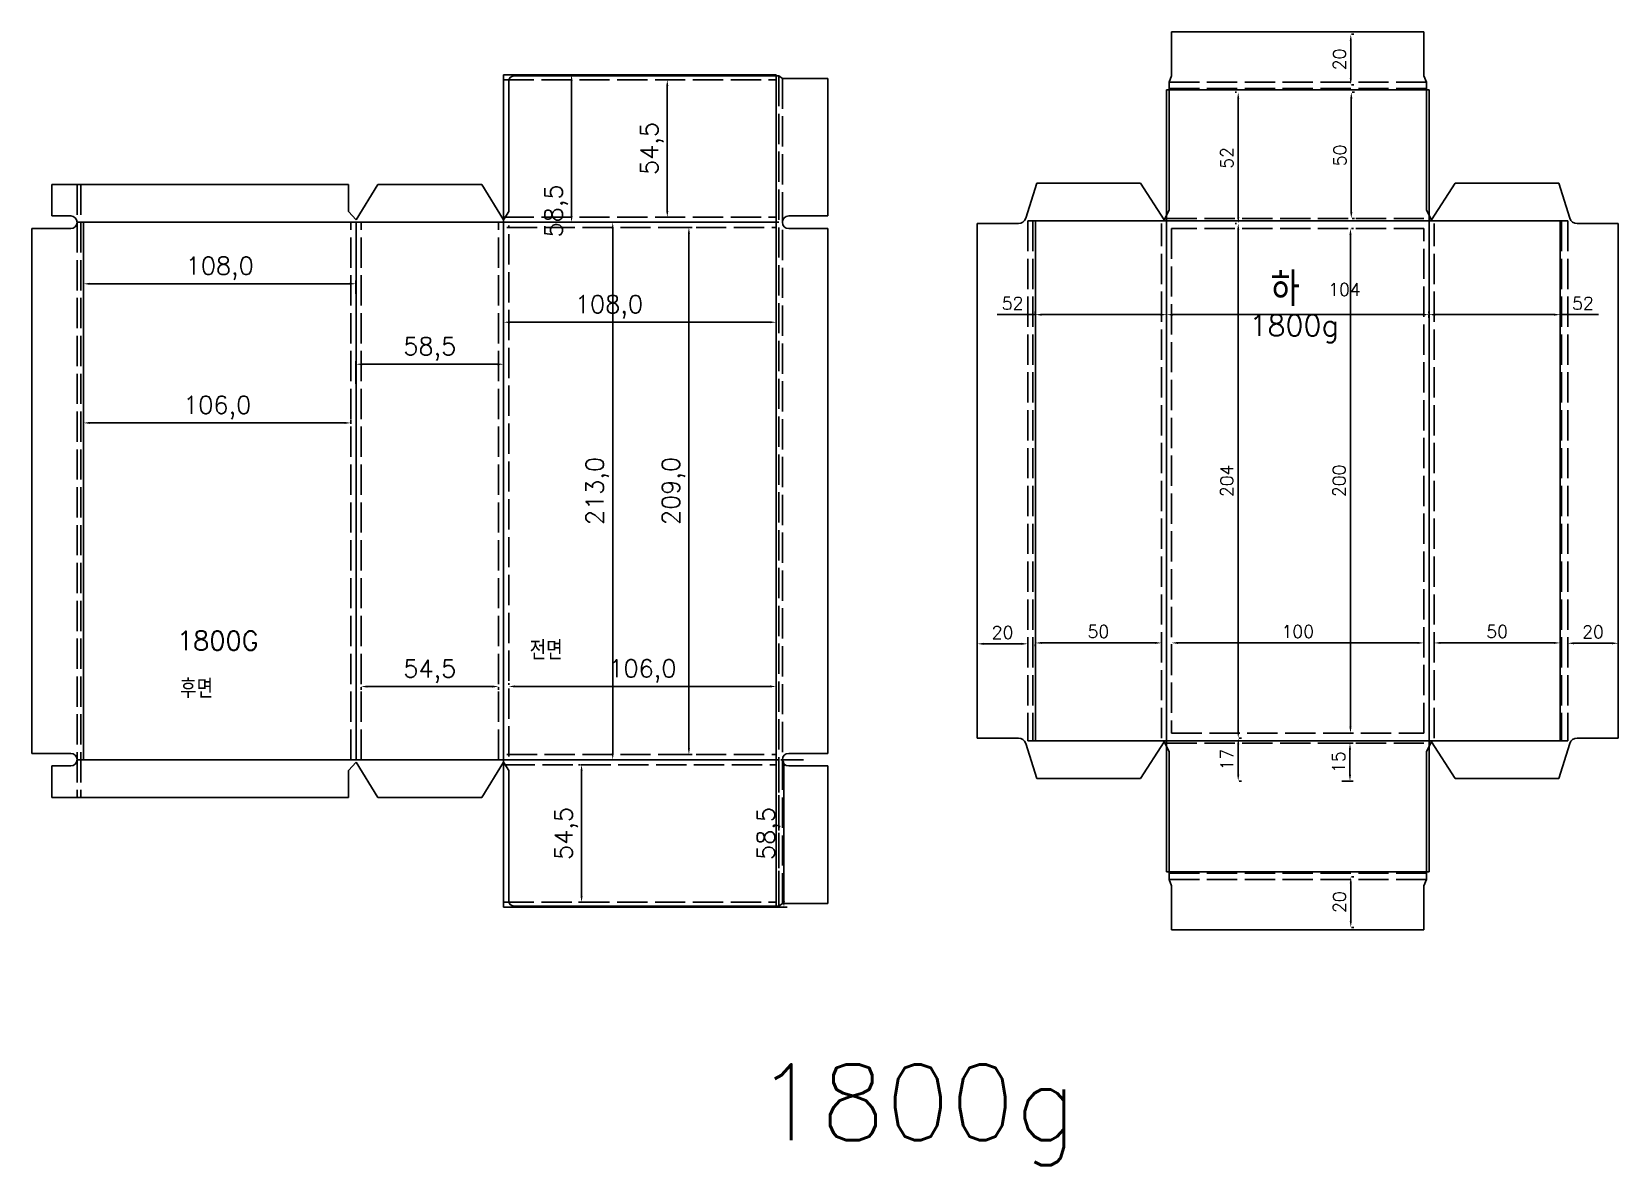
# Model space of a CAD drawing. Header units: millimetres. Extents: x 2179 to 11229, y 1198 to 3756.
# Drawn here: x 8192 to 8820, y 3307 to 3756 of the extents above; entities that cross this region are included whole.
import ezdxf

# ---------------------------------------------------------------- set-up
doc = ezdxf.new("R2010")
doc.units = ezdxf.units.MM
doc.linetypes.add('ACAD_ISO02W100', pattern=[15, 12, -3])
for name, color, linetype in [('기지', 7, 'Continuous'), ('인쇄지', 7, 'Continuous'), ('치수', 7, 'Continuous')]:
    doc.layers.add(name, color=color, linetype=linetype)
doc.styles.add('FHG', font='TXT.shx', dxfattribs={"height": 0.18, "bigfont": 'whgtxt.shx'})
doc.styles.get("Standard").update_dxf_attribs({"font": 'txt.shx', "bigfont": 'zfhg.shx'})
doc.dimstyles.new('ISO-25', dxfattribs={"dimtxt": 2.5, "dimasz": 2.5, "dimexe": 1.25, "dimexo": 0.625, "dimtad": 1, "dimtxsty": 'Standard', "dimcen": 2.5, "dimadec": 0, "dimazin": 0, "dimtfac": 1, "dimtmove": 0, "dimatfit": 3, "dimfxl": 0, "dimarcsym": 0})

# ---------------------------------------------------------------- blocks, each defined once
blk = doc.blocks.new('*D722')
at = {"layer": 'DEFPOINTS', "color": 0}
for p in [(8212.19, 3656.34), (8320.19, 3651.68), (8212.19, 3505.43)]:
    blk.add_point(p, dxfattribs=at)
at = {"layer": '치수', "color": 0, "lineweight": -2}
for p, q in [((8212.19, 3506.06), (8212.19, 3657.59)), ((8317.69, 3656.34), (8214.69, 3656.34)), ((8320.19, 3652.31), (8320.19, 3657.59))]:
    blk.add_line(p, q, dxfattribs=at)
at = {"layer": '치수', "color": 0}
for points in [[(8214.69, 3656.76), (8214.69, 3655.93), (8212.19, 3656.34)], [(8317.69, 3656.76), (8317.69, 3655.93), (8320.19, 3656.34)]]:
    blk.add_solid(points, dxfattribs=at)
at = {"layer": '치수', "color": 0, "insert": (8266.19, 3662.43), "char_height": 7, "attachment_point": 5}
blk.add_mtext('108,0', dxfattribs=at)
blk = doc.blocks.new('*D743')
at = {"layer": 'DEFPOINTS', "color": 0}
for p in [(8212.19, 3601.2), (8212.19, 3600.23), (8318.19, 3600.23)]:
    blk.add_point(p, dxfattribs=at)
at = {"layer": '치수', "color": 0, "lineweight": -2}
for p, q in [((8212.19, 3600.85), (8212.19, 3602.45)), ((8318.19, 3600.85), (8318.19, 3602.45)), ((8315.69, 3601.2), (8214.69, 3601.2))]:
    blk.add_line(p, q, dxfattribs=at)
at = {"layer": '치수', "color": 0}
for points in [[(8214.69, 3601.62), (8214.69, 3600.79), (8212.19, 3601.2)], [(8315.69, 3601.62), (8315.69, 3600.79), (8318.19, 3601.2)]]:
    blk.add_solid(points, dxfattribs=at)
at = {"layer": '치수', "color": 0, "insert": (8265.19, 3607.29), "char_height": 7, "attachment_point": 5}
blk.add_mtext('106,0', dxfattribs=at)
blk = doc.blocks.new('*D723')
at = {"layer": 'DEFPOINTS', "color": 0}
for p in [(8498.11, 3467.72), (8379.24, 3409.22), (8489.76, 3409.22)]:
    blk.add_point(p, dxfattribs=at)
at = {"layer": '치수', "color": 0, "lineweight": -2}
for p, q in [((8497.48, 3467.72), (8488.51, 3467.72)), ((8489.76, 3465.22), (8489.76, 3411.72)), ((8379.87, 3409.22), (8491.01, 3409.22))]:
    blk.add_line(p, q, dxfattribs=at)
at = {"layer": '치수', "color": 0}
for points in [[(8489.34, 3465.22), (8490.18, 3465.22), (8489.76, 3467.72)], [(8489.34, 3411.72), (8490.18, 3411.72), (8489.76, 3409.22)]]:
    blk.add_solid(points, dxfattribs=at)
at = {"layer": '치수', "color": 0, "insert": (8483.68, 3438.47), "char_height": 7, "attachment_point": 5, "rotation": 90}
blk.add_mtext('58,5', dxfattribs=at)
blk = doc.blocks.new('*D724')
at = {"layer": 'DEFPOINTS', "color": 0}
for p in [(8409.57, 3465.72), (8409.57, 3465.72), (8409.57, 3411.22)]:
    blk.add_point(p, dxfattribs=at)
at = {"layer": '치수', "color": 0, "lineweight": -2}
for p, q in [((8408.94, 3465.72), (8408.32, 3465.72)), ((8409.57, 3413.72), (8409.57, 3463.22)), ((8408.94, 3411.22), (8408.32, 3411.22))]:
    blk.add_line(p, q, dxfattribs=at)
at = {"layer": '치수', "color": 0}
for points in [[(8409.15, 3463.22), (8409.99, 3463.22), (8409.57, 3465.72)], [(8409.15, 3413.72), (8409.99, 3413.72), (8409.57, 3411.22)]]:
    blk.add_solid(points, dxfattribs=at)
at = {"layer": '치수', "color": 0, "insert": (8403.49, 3438.47), "char_height": 7, "attachment_point": 5, "rotation": 90}
blk.add_mtext('54,5', dxfattribs=at)
blk = doc.blocks.new('*D725')
at = {"layer": 'DEFPOINTS', "color": 0}
for p in [(8714.07, 3421.25), (8714.07, 3401.25), (8714.4, 3401.25)]:
    blk.add_point(p, dxfattribs=at)
at = {"layer": '치수', "color": 0, "lineweight": -2}
for p, q in [((8714.7, 3421.25), (8715.65, 3421.25)), ((8714.4, 3418.75), (8714.4, 3403.75)), ((8714.7, 3401.25), (8715.65, 3401.25))]:
    blk.add_line(p, q, dxfattribs=at)
at = {"layer": '치수', "color": 0}
for points in [[(8713.98, 3418.75), (8714.81, 3418.75), (8714.4, 3421.25)], [(8713.98, 3403.75), (8714.81, 3403.75), (8714.4, 3401.25)]]:
    blk.add_solid(points, dxfattribs=at)
at = {"layer": '치수', "color": 0, "insert": (8709.9, 3411.25), "char_height": 5, "attachment_point": 5, "rotation": 90}
blk.add_mtext('20', dxfattribs=at)
blk = doc.blocks.new('*D726')
at = {"layer": 'DEFPOINTS', "color": 0}
for p in [(8589.39, 3644.11), (8589.39, 3644.11), (8641.39, 3644.11)]:
    blk.add_point(p, dxfattribs=at)
at = {"layer": '치수', "color": 0, "lineweight": -2}
for p, q in [((8574.23, 3644.11), (8589.39, 3644.11)), ((8589.39, 3644.74), (8589.39, 3645.36)), ((8638.89, 3644.11), (8591.89, 3644.11)), ((8641.39, 3644.74), (8641.39, 3645.36))]:
    blk.add_line(p, q, dxfattribs=at)
at = {"layer": '치수', "color": 0}
for points in [[(8591.89, 3644.53), (8591.89, 3643.69), (8589.39, 3644.11)], [(8638.89, 3644.53), (8638.89, 3643.69), (8641.39, 3644.11)]]:
    blk.add_solid(points, dxfattribs=at)
at = {"layer": '치수', "color": 0, "insert": (8580.39, 3648.61), "char_height": 5, "attachment_point": 5}
blk.add_mtext('52', dxfattribs=at)
blk = doc.blocks.new('*D727')
at = {"layer": 'DEFPOINTS', "color": 0}
for p in [(8566.39, 3513.75), (8566.39, 3513.65), (8586.39, 3513.75)]:
    blk.add_point(p, dxfattribs=at)
at = {"layer": '치수', "color": 0, "lineweight": -2}
for p, q in [((8566.39, 3513.13), (8566.39, 3512.4)), ((8583.89, 3513.65), (8568.89, 3513.65)), ((8586.39, 3513.13), (8586.39, 3512.4))]:
    blk.add_line(p, q, dxfattribs=at)
at = {"layer": '치수', "color": 0}
for points in [[(8568.89, 3514.06), (8568.89, 3513.23), (8566.39, 3513.65)], [(8583.89, 3514.06), (8583.89, 3513.23), (8586.39, 3513.65)]]:
    blk.add_solid(points, dxfattribs=at)
at = {"layer": '치수', "color": 0, "insert": (8576.39, 3518.15), "char_height": 5, "attachment_point": 5}
blk.add_mtext('20', dxfattribs=at)
blk = doc.blocks.new('*D744')
at = {"layer": 'DEFPOINTS', "color": 0}
for p in [(8425.63, 3680.72), (8421.93, 3467.72), (8425.63, 3467.72)]:
    blk.add_point(p, dxfattribs=at)
at = {"layer": '치수', "color": 0, "lineweight": -2}
for p, q in [((8425, 3680.72), (8420.68, 3680.72)), ((8421.93, 3678.22), (8421.93, 3470.22)), ((8425, 3467.72), (8420.68, 3467.72))]:
    blk.add_line(p, q, dxfattribs=at)
at = {"layer": '치수', "color": 0}
for points in [[(8421.51, 3678.22), (8422.34, 3678.22), (8421.93, 3680.72)], [(8421.51, 3470.22), (8422.34, 3470.22), (8421.93, 3467.72)]]:
    blk.add_solid(points, dxfattribs=at)
at = {"layer": '치수', "color": 0, "insert": (8415.84, 3574.22), "char_height": 7, "attachment_point": 5, "rotation": 90}
blk.add_mtext('213,0', dxfattribs=at)
blk = doc.blocks.new('*D745')
at = {"layer": 'DEFPOINTS', "color": 0}
for p in [(8442.57, 3678.72), (8447.1, 3469.72), (8452.1, 3469.72)]:
    blk.add_point(p, dxfattribs=at)
at = {"layer": '치수', "color": 0, "lineweight": -2}
for p, q in [((8443.2, 3678.72), (8453.35, 3678.72)), ((8452.1, 3676.22), (8452.1, 3472.22)), ((8447.73, 3469.72), (8453.35, 3469.72))]:
    blk.add_line(p, q, dxfattribs=at)
at = {"layer": '치수', "color": 0}
for points in [[(8451.69, 3676.22), (8452.52, 3676.22), (8452.1, 3678.72)], [(8451.69, 3472.22), (8452.52, 3472.22), (8452.1, 3469.72)]]:
    blk.add_solid(points, dxfattribs=at)
at = {"layer": '치수', "color": 0, "insert": (8446.02, 3574.22), "char_height": 7, "attachment_point": 5, "rotation": 90}
blk.add_mtext('209,0', dxfattribs=at)
blk = doc.blocks.new('*D746')
at = {"layer": 'DEFPOINTS', "color": 0}
for p in [(8378.69, 3669.03), (8486.69, 3669.03), (8378.69, 3641.11)]:
    blk.add_point(p, dxfattribs=at)
at = {"layer": '치수', "color": 0, "lineweight": -2}
for p, q in [((8378.69, 3668.4), (8378.69, 3639.86)), ((8486.69, 3668.4), (8486.69, 3639.86)), ((8484.19, 3641.11), (8381.19, 3641.11))]:
    blk.add_line(p, q, dxfattribs=at)
at = {"layer": '치수', "color": 0}
for points in [[(8381.19, 3641.53), (8381.19, 3640.7), (8378.69, 3641.11)], [(8484.19, 3641.53), (8484.19, 3640.7), (8486.69, 3641.11)]]:
    blk.add_solid(points, dxfattribs=at)
at = {"layer": '치수', "color": 0, "insert": (8420.44, 3647.2), "char_height": 7, "attachment_point": 5}
blk.add_mtext('108,0', dxfattribs=at)
blk = doc.blocks.new('*D728')
at = {"layer": 'DEFPOINTS', "color": 0}
for p in [(8380.69, 3496.71), (8486.69, 3496.75), (8486.69, 3496.71)]:
    blk.add_point(p, dxfattribs=at)
at = {"layer": '치수', "color": 0, "lineweight": -2}
for p, q in [((8380.69, 3497.33), (8380.69, 3498)), ((8383.19, 3496.75), (8484.19, 3496.75)), ((8486.69, 3497.33), (8486.69, 3498))]:
    blk.add_line(p, q, dxfattribs=at)
at = {"layer": '치수', "color": 0}
for points in [[(8383.19, 3497.17), (8383.19, 3496.33), (8380.69, 3496.75)], [(8484.19, 3497.17), (8484.19, 3496.33), (8486.69, 3496.75)]]:
    blk.add_solid(points, dxfattribs=at)
at = {"layer": '치수', "color": 0, "insert": (8433.69, 3502.83), "char_height": 7, "attachment_point": 5}
blk.add_mtext('106,0', dxfattribs=at)
blk = doc.blocks.new('*D729')
at = {"layer": 'DEFPOINTS', "color": 0}
for p in [(8322.19, 3497.03), (8376.69, 3497.03), (8376.69, 3496.71)]:
    blk.add_point(p, dxfattribs=at)
at = {"layer": '치수', "color": 0, "lineweight": -2}
for p, q in [((8322.19, 3496.41), (8322.19, 3495.46)), ((8324.69, 3496.71), (8374.19, 3496.71)), ((8376.69, 3496.41), (8376.69, 3495.46))]:
    blk.add_line(p, q, dxfattribs=at)
at = {"layer": '치수', "color": 0}
for points in [[(8324.69, 3497.12), (8324.69, 3496.29), (8322.19, 3496.71)], [(8374.19, 3497.12), (8374.19, 3496.29), (8376.69, 3496.71)]]:
    blk.add_solid(points, dxfattribs=at)
at = {"layer": '치수', "color": 0, "insert": (8349.44, 3502.79), "char_height": 7, "attachment_point": 5}
blk.add_mtext('54,5', dxfattribs=at)
blk = doc.blocks.new('*D747')
at = {"layer": 'DEFPOINTS', "color": 0}
for p in [(8320.19, 3624.46), (8320.19, 3616), (8378.69, 3616)]:
    blk.add_point(p, dxfattribs=at)
at = {"layer": '치수', "color": 0, "lineweight": -2}
for p, q in [((8320.19, 3616.63), (8320.19, 3625.71)), ((8376.19, 3624.46), (8322.69, 3624.46)), ((8378.69, 3616.63), (8378.69, 3625.71))]:
    blk.add_line(p, q, dxfattribs=at)
at = {"layer": '치수', "color": 0}
for points in [[(8322.69, 3624.88), (8322.69, 3624.04), (8320.19, 3624.46)], [(8376.19, 3624.88), (8376.19, 3624.04), (8378.69, 3624.46)]]:
    blk.add_solid(points, dxfattribs=at)
at = {"layer": '치수', "color": 0, "insert": (8349.44, 3630.54), "char_height": 7, "attachment_point": 5}
blk.add_mtext('58,5', dxfattribs=at)
blk = doc.blocks.new('*D748')
at = {"layer": 'DEFPOINTS', "color": 0}
for p in [(8443.55, 3737.22), (8443.55, 3682.72), (8443.55, 3682.72)]:
    blk.add_point(p, dxfattribs=at)
at = {"layer": '치수', "color": 0, "lineweight": -2}
for p, q in [((8442.92, 3737.22), (8442.3, 3737.22)), ((8443.55, 3734.72), (8443.55, 3685.22)), ((8442.92, 3682.72), (8442.3, 3682.72))]:
    blk.add_line(p, q, dxfattribs=at)
at = {"layer": '치수', "color": 0}
for points in [[(8443.13, 3734.72), (8443.97, 3734.72), (8443.55, 3737.22)], [(8443.13, 3685.22), (8443.97, 3685.22), (8443.55, 3682.72)]]:
    blk.add_solid(points, dxfattribs=at)
at = {"layer": '치수', "color": 0, "insert": (8437.47, 3709.97), "char_height": 7, "attachment_point": 5, "rotation": 90}
blk.add_mtext('54,5', dxfattribs=at)
blk = doc.blocks.new('*D749')
at = {"layer": 'DEFPOINTS', "color": 0}
for p in [(8432.69, 3739.22), (8405.61, 3680.72), (8432.69, 3680.72)]:
    blk.add_point(p, dxfattribs=at)
at = {"layer": '치수', "color": 0, "lineweight": -2}
for p, q in [((8432.07, 3739.22), (8404.36, 3739.22)), ((8405.61, 3736.72), (8405.61, 3683.22)), ((8432.07, 3680.72), (8404.36, 3680.72))]:
    blk.add_line(p, q, dxfattribs=at)
at = {"layer": '치수', "color": 0}
for points in [[(8405.19, 3736.72), (8406.03, 3736.72), (8405.61, 3739.22)], [(8405.19, 3683.22), (8406.03, 3683.22), (8405.61, 3680.72)]]:
    blk.add_solid(points, dxfattribs=at)
at = {"layer": '치수', "color": 0, "insert": (8399.53, 3685.22), "char_height": 7, "attachment_point": 5, "rotation": 90}
blk.add_mtext('58,5', dxfattribs=at)
blk = doc.blocks.new('*D730')
at = {"layer": 'DEFPOINTS', "color": 0}
for p in [(8641.39, 3644.11), (8641.39, 3644.11), (8745.39, 3644.62)]:
    blk.add_point(p, dxfattribs=at)
at = {"layer": '치수', "color": 0, "lineweight": -2}
for p, q in [((8641.39, 3644.74), (8641.39, 3645.36)), ((8742.89, 3644.11), (8643.89, 3644.11)), ((8745.39, 3644), (8745.39, 3642.86))]:
    blk.add_line(p, q, dxfattribs=at)
at = {"layer": '치수', "color": 0}
for points in [[(8643.89, 3644.53), (8643.89, 3643.69), (8641.39, 3644.11)], [(8742.89, 3644.53), (8742.89, 3643.69), (8745.39, 3644.11)]]:
    blk.add_solid(points, dxfattribs=at)
at = {"layer": '치수', "color": 0, "insert": (8711.89, 3654.11), "char_height": 5, "attachment_point": 5}
blk.add_mtext('104', dxfattribs=at)
blk = doc.blocks.new('*D731')
at = {"layer": 'DEFPOINTS', "color": 0}
for p in [(8714.08, 3678.25), (8714.27, 3678.25), (8714.08, 3478.25)]:
    blk.add_point(p, dxfattribs=at)
at = {"layer": '치수', "color": 0, "lineweight": -2}
for p, q in [((8714.71, 3678.25), (8715.52, 3678.25)), ((8714.27, 3480.75), (8714.27, 3675.75)), ((8714.71, 3478.25), (8715.52, 3478.25))]:
    blk.add_line(p, q, dxfattribs=at)
at = {"layer": '치수', "color": 0}
for points in [[(8713.85, 3675.75), (8714.69, 3675.75), (8714.27, 3678.25)], [(8713.85, 3480.75), (8714.69, 3480.75), (8714.27, 3478.25)]]:
    blk.add_solid(points, dxfattribs=at)
at = {"layer": '치수', "color": 0, "insert": (8709.77, 3578.25), "char_height": 5, "attachment_point": 5, "rotation": 90}
blk.add_mtext('200', dxfattribs=at)
blk = doc.blocks.new('*D732')
at = {"layer": 'DEFPOINTS', "color": 0}
for p in [(8669.8, 3680.25), (8669.8, 3680.25), (8669.5, 3476.25)]:
    blk.add_point(p, dxfattribs=at)
at = {"layer": '치수', "color": 0, "lineweight": -2}
for p, q in [((8669.17, 3680.25), (8668.55, 3680.25)), ((8669.8, 3478.75), (8669.8, 3677.75)), ((8670.13, 3476.25), (8671.05, 3476.25))]:
    blk.add_line(p, q, dxfattribs=at)
at = {"layer": '치수', "color": 0}
for points in [[(8669.38, 3677.75), (8670.21, 3677.75), (8669.8, 3680.25)], [(8669.38, 3478.75), (8670.21, 3478.75), (8669.8, 3476.25)]]:
    blk.add_solid(points, dxfattribs=at)
at = {"layer": '치수', "color": 0, "insert": (8665.3, 3578.25), "char_height": 5, "attachment_point": 5, "rotation": 90}
blk.add_mtext('204', dxfattribs=at)
blk = doc.blocks.new('*D733')
at = {"layer": 'DEFPOINTS', "color": 0}
for p in [(8643.39, 3514.11), (8643.39, 3514), (8743.39, 3514.11)]:
    blk.add_point(p, dxfattribs=at)
at = {"layer": '치수', "color": 0, "lineweight": -2}
for p, q in [((8643.39, 3513.48), (8643.39, 3512.75)), ((8740.89, 3514), (8645.89, 3514)), ((8743.39, 3513.48), (8743.39, 3512.75))]:
    blk.add_line(p, q, dxfattribs=at)
at = {"layer": '치수', "color": 0}
for points in [[(8645.89, 3514.42), (8645.89, 3513.59), (8643.39, 3514)], [(8740.89, 3514.42), (8740.89, 3513.59), (8743.39, 3514)]]:
    blk.add_solid(points, dxfattribs=at)
at = {"layer": '치수', "color": 0, "insert": (8693.39, 3518.5), "char_height": 5, "attachment_point": 5}
blk.add_mtext('100', dxfattribs=at)
blk = doc.blocks.new('*D734')
at = {"layer": 'DEFPOINTS', "color": 0}
for p in [(8589.39, 3514), (8589.39, 3514), (8639.39, 3514.08)]:
    blk.add_point(p, dxfattribs=at)
at = {"layer": '치수', "color": 0, "lineweight": -2}
for p, q in [((8589.39, 3513.38), (8589.39, 3512.75)), ((8636.89, 3514), (8591.89, 3514)), ((8639.39, 3513.45), (8639.39, 3512.75))]:
    blk.add_line(p, q, dxfattribs=at)
at = {"layer": '치수', "color": 0}
for points in [[(8591.89, 3514.42), (8591.89, 3513.59), (8589.39, 3514)], [(8636.89, 3514.42), (8636.89, 3513.59), (8639.39, 3514)]]:
    blk.add_solid(points, dxfattribs=at)
at = {"layer": '치수', "color": 0, "insert": (8614.39, 3518.5), "char_height": 5, "attachment_point": 5}
blk.add_mtext('50', dxfattribs=at)
blk = doc.blocks.new('*D735')
at = {"layer": 'DEFPOINTS', "color": 0}
for p in [(8669.5, 3476.25), (8669.8, 3476.25), (8669.5, 3459.25)]:
    blk.add_point(p, dxfattribs=at)
at = {"layer": '치수', "color": 0, "lineweight": -2}
for p, q in [((8669.8, 3461.75), (8669.8, 3473.75)), ((8670.13, 3476.25), (8671.05, 3476.25)), ((8670.13, 3459.25), (8671.05, 3459.25))]:
    blk.add_line(p, q, dxfattribs=at)
at = {"layer": '치수', "color": 0}
for points in [[(8669.38, 3473.75), (8670.21, 3473.75), (8669.8, 3476.25)], [(8669.38, 3461.75), (8670.21, 3461.75), (8669.8, 3459.25)]]:
    blk.add_solid(points, dxfattribs=at)
at = {"layer": '치수', "color": 0, "insert": (8665.3, 3467.75), "char_height": 5, "attachment_point": 5, "rotation": 90}
blk.add_mtext('17', dxfattribs=at)
blk = doc.blocks.new('*D736')
at = {"layer": 'DEFPOINTS', "color": 0}
for p in [(8710.16, 3474.25), (8714.08, 3474.25), (8710.16, 3459.25)]:
    blk.add_point(p, dxfattribs=at)
at = {"layer": '치수', "color": 0, "lineweight": -2}
for p, q in [((8710.79, 3474.25), (8715.33, 3474.25)), ((8714.08, 3461.75), (8714.08, 3471.75)), ((8710.79, 3459.25), (8715.33, 3459.25))]:
    blk.add_line(p, q, dxfattribs=at)
at = {"layer": '치수', "color": 0}
for points in [[(8713.66, 3471.75), (8714.5, 3471.75), (8714.08, 3474.25)], [(8713.66, 3461.75), (8714.5, 3461.75), (8714.08, 3459.25)]]:
    blk.add_solid(points, dxfattribs=at)
at = {"layer": '치수', "color": 0, "insert": (8709.58, 3466.75), "char_height": 5, "attachment_point": 5, "rotation": 90}
blk.add_mtext('15', dxfattribs=at)
blk = doc.blocks.new('*D737')
at = {"layer": 'DEFPOINTS', "color": 0}
for p in [(8747.39, 3514.08), (8797.39, 3514), (8797.39, 3514)]:
    blk.add_point(p, dxfattribs=at)
at = {"layer": '치수', "color": 0, "lineweight": -2}
for p, q in [((8747.39, 3513.45), (8747.39, 3512.75)), ((8749.89, 3514), (8794.89, 3514)), ((8797.39, 3513.38), (8797.39, 3512.75))]:
    blk.add_line(p, q, dxfattribs=at)
at = {"layer": '치수', "color": 0}
for points in [[(8749.89, 3514.42), (8749.89, 3513.59), (8747.39, 3514)], [(8794.89, 3514.42), (8794.89, 3513.59), (8797.39, 3514)]]:
    blk.add_solid(points, dxfattribs=at)
at = {"layer": '치수', "color": 0, "insert": (8772.39, 3518.5), "char_height": 5, "attachment_point": 5}
blk.add_mtext('50', dxfattribs=at)
blk = doc.blocks.new('*D738')
at = {"layer": 'DEFPOINTS', "color": 0}
for p in [(8800.39, 3513.97), (8820.39, 3513.97), (8820.39, 3513.86)]:
    blk.add_point(p, dxfattribs=at)
at = {"layer": '치수', "color": 0, "lineweight": -2}
for p, q in [((8800.39, 3513.34), (8800.39, 3512.61)), ((8802.89, 3513.86), (8817.89, 3513.86)), ((8820.39, 3513.34), (8820.39, 3512.61))]:
    blk.add_line(p, q, dxfattribs=at)
at = {"layer": '치수', "color": 0}
for points in [[(8802.89, 3514.28), (8802.89, 3513.44), (8800.39, 3513.86)], [(8817.89, 3514.28), (8817.89, 3513.44), (8820.39, 3513.86)]]:
    blk.add_solid(points, dxfattribs=at)
at = {"layer": '치수', "color": 0, "insert": (8810.39, 3518.36), "char_height": 5, "attachment_point": 5}
blk.add_mtext('20', dxfattribs=at)
blk = doc.blocks.new('*D739')
at = {"layer": 'DEFPOINTS', "color": 0}
for p in [(8745.39, 3644.11), (8797.39, 3644.11), (8797.39, 3644.11)]:
    blk.add_point(p, dxfattribs=at)
at = {"layer": '치수', "color": 0, "lineweight": -2}
for p, q in [((8745.39, 3644.74), (8745.39, 3645.36)), ((8747.89, 3644.11), (8794.89, 3644.11)), ((8797.39, 3644.74), (8797.39, 3645.36)), ((8812.56, 3644.11), (8797.39, 3644.11))]:
    blk.add_line(p, q, dxfattribs=at)
at = {"layer": '치수', "color": 0}
for points in [[(8747.89, 3644.53), (8747.89, 3643.69), (8745.39, 3644.11)], [(8794.89, 3644.53), (8794.89, 3643.69), (8797.39, 3644.11)]]:
    blk.add_solid(points, dxfattribs=at)
at = {"layer": '치수', "color": 0, "insert": (8806.39, 3648.61), "char_height": 5, "attachment_point": 5}
blk.add_mtext('52', dxfattribs=at)
blk = doc.blocks.new('*D740')
at = {"layer": 'DEFPOINTS', "color": 0}
for p in [(8714.07, 3755.25), (8714.4, 3755.25), (8714.07, 3735.25)]:
    blk.add_point(p, dxfattribs=at)
at = {"layer": '치수', "color": 0, "lineweight": -2}
for p, q in [((8714.7, 3755.25), (8715.65, 3755.25)), ((8714.4, 3737.75), (8714.4, 3752.75)), ((8714.7, 3735.25), (8715.65, 3735.25))]:
    blk.add_line(p, q, dxfattribs=at)
at = {"layer": '치수', "color": 0}
for points in [[(8713.98, 3752.75), (8714.81, 3752.75), (8714.4, 3755.25)], [(8713.98, 3737.75), (8714.81, 3737.75), (8714.4, 3735.25)]]:
    blk.add_solid(points, dxfattribs=at)
at = {"layer": '치수', "color": 0, "insert": (8709.9, 3745.25), "char_height": 5, "attachment_point": 5, "rotation": 90}
blk.add_mtext('20', dxfattribs=at)
blk = doc.blocks.new('*D741')
at = {"layer": 'DEFPOINTS', "color": 0}
for p in [(8714.27, 3732.25), (8714.6, 3732.25), (8714.27, 3682.25)]:
    blk.add_point(p, dxfattribs=at)
at = {"layer": '치수', "color": 0, "lineweight": -2}
for p, q in [((8714.6, 3684.75), (8714.6, 3729.75)), ((8714.89, 3732.25), (8715.85, 3732.25)), ((8714.89, 3682.25), (8715.85, 3682.25))]:
    blk.add_line(p, q, dxfattribs=at)
at = {"layer": '치수', "color": 0}
for points in [[(8714.19, 3729.75), (8715.02, 3729.75), (8714.6, 3732.25)], [(8714.19, 3684.75), (8715.02, 3684.75), (8714.6, 3682.25)]]:
    blk.add_solid(points, dxfattribs=at)
at = {"layer": '치수', "color": 0, "insert": (8710.1, 3707.25), "char_height": 5, "attachment_point": 5, "rotation": 90}
blk.add_mtext('50', dxfattribs=at)
blk = doc.blocks.new('*D742')
at = {"layer": 'DEFPOINTS', "color": 0}
for p in [(8669.8, 3732.25), (8669.8, 3732.25), (8669.8, 3680.25)]:
    blk.add_point(p, dxfattribs=at)
at = {"layer": '치수', "color": 0, "lineweight": -2}
for p, q in [((8669.17, 3732.25), (8668.55, 3732.25)), ((8669.8, 3682.75), (8669.8, 3729.75)), ((8669.17, 3680.25), (8668.55, 3680.25))]:
    blk.add_line(p, q, dxfattribs=at)
at = {"layer": '치수', "color": 0}
for points in [[(8669.38, 3729.75), (8670.21, 3729.75), (8669.8, 3732.25)], [(8669.38, 3682.75), (8670.21, 3682.75), (8669.8, 3680.25)]]:
    blk.add_solid(points, dxfattribs=at)
at = {"layer": '치수', "color": 0, "insert": (8665.3, 3706.25), "char_height": 5, "attachment_point": 5, "rotation": 90}
blk.add_mtext('52', dxfattribs=at)

msp = doc.modelspace()

# ---------------------------------------------------------------- linework, layer by layer
at = {"layer": '기지', "color": 3}
for p, q in [((8378.693, 3409.22), (8378.693, 3739.22)), ((8378.693, 3739.22), (8486.693, 3739.22)), ((8641.394, 3423.254), (8641.394, 3733.254)), ((8745.394, 3733.254), (8745.394, 3423.254)), ((8212.193, 3680.72), (8486.693, 3680.72)), ((8320.193, 3467.72), (8320.193, 3680.72)), ((8589.394, 3681.254), (8797.394, 3681.254)), ((8589.394, 3475.254), (8797.394, 3475.254)), ((8212.193, 3467.72), (8486.693, 3467.72)), ((8378.693, 3409.22), (8486.693, 3409.22))]:
    msp.add_line(p, q, dxfattribs=at)
at = {"layer": '기지'}
for p, q in [((8378.693, 3739.22), (8486.693, 3739.22)), ((8378.693, 3739.22), (8378.693, 3680.72)), ((8486.693, 3409.22), (8486.693, 3739.22)), ((8641.394, 3733.254), (8745.394, 3733.254)), ((8641.394, 3681.254), (8641.394, 3733.254)), ((8745.394, 3681.254), (8745.394, 3733.254)), ((8378.693, 3680.72), (8212.193, 3680.72)), ((8212.193, 3467.72), (8212.193, 3680.72)), ((8589.394, 3475.254), (8589.394, 3681.254)), ((8641.394, 3681.254), (8589.394, 3681.254)), ((8745.394, 3681.254), (8797.394, 3681.254)), ((8797.394, 3475.254), (8797.394, 3681.254)), ((8641.394, 3475.254), (8589.394, 3475.254)), ((8641.394, 3475.254), (8641.394, 3423.254)), ((8745.394, 3475.254), (8745.394, 3423.254)), ((8745.394, 3475.254), (8797.394, 3475.254)), ((8378.693, 3467.72), (8212.193, 3467.72)), ((8378.693, 3409.22), (8378.693, 3467.72)), ((8641.394, 3423.254), (8745.394, 3423.254)), ((8378.693, 3409.22), (8486.693, 3409.22))]:
    msp.add_line(p, q, dxfattribs=at)
at = {"layer": '인쇄지', "color": 6}
for p, q in [((8743.394, 3756.254), (8643.394, 3756.254)), ((8643.394, 3738.754), (8643.394, 3756.254)), ((8743.394, 3738.754), (8743.394, 3756.254)), ((8380.693, 3685.028), (8380.693, 3736.72)), ((8487.693, 3738.72), (8382.693, 3738.72)), ((8489.193, 3737.72), (8487.693, 3738.72)), ((8507.193, 3737.72), (8489.193, 3737.72)), ((8507.193, 3683.22), (8507.193, 3737.72)), ((8643.394, 3738.754), (8642.394, 3736.254)), ((8642.394, 3685.532), (8642.394, 3736.254)), ((8743.394, 3738.754), (8744.394, 3736.254)), ((8744.394, 3685.532), (8744.394, 3736.254)), ((8317.193, 3695.72), (8199.693, 3695.72)), ((8199.693, 3683.22), (8199.693, 3695.72)), ((8317.193, 3685.028), (8317.193, 3695.72)), ((8320.193, 3681.72), (8328.857, 3695.72)), ((8370.029, 3695.72), (8328.857, 3695.72)), ((8378.693, 3681.72), (8370.029, 3695.72)), ((8589.962, 3696.254), (8585.566, 3682.35)), ((8631.008, 3696.254), (8589.962, 3696.254)), ((8640.444, 3681.754), (8631.008, 3696.254)), ((8746.344, 3681.754), (8755.779, 3696.254)), ((8755.779, 3696.254), (8796.826, 3696.254)), ((8796.826, 3696.254), (8801.221, 3682.35)), ((8317.193, 3685.028), (8320.193, 3681.72)), ((8380.693, 3685.028), (8378.693, 3681.72)), ((8642.394, 3685.532), (8640.444, 3681.754)), ((8744.394, 3685.532), (8746.344, 3681.754)), ((8191.693, 3470.22), (8191.693, 3678.22)), ((8207.193, 3678.22), (8191.693, 3678.22)), ((8207.193, 3683.22), (8199.693, 3683.22)), ((8491.693, 3683.22), (8507.193, 3683.22)), ((8491.693, 3678.22), (8507.193, 3678.22)), ((8507.193, 3470.22), (8507.193, 3678.22)), ((8582.705, 3680.254), (8566.394, 3680.254)), ((8566.394, 3680.254), (8566.394, 3476.254)), ((8804.082, 3680.254), (8820.394, 3680.254)), ((8820.394, 3680.254), (8820.394, 3476.254)), ((8582.705, 3476.254), (8566.394, 3476.254)), ((8589.962, 3460.254), (8585.566, 3474.158)), ((8640.444, 3474.754), (8631.008, 3460.254)), ((8642.394, 3470.976), (8640.444, 3474.754)), ((8642.394, 3470.976), (8642.394, 3420.254)), ((8744.394, 3470.976), (8746.344, 3474.754)), ((8744.394, 3470.976), (8744.394, 3420.254)), ((8746.344, 3474.754), (8755.779, 3460.254)), ((8796.826, 3460.254), (8801.221, 3474.158)), ((8804.082, 3476.254), (8820.394, 3476.254)), ((8207.193, 3470.22), (8191.693, 3470.22)), ((8207.193, 3465.22), (8199.693, 3465.22)), ((8199.693, 3465.22), (8199.693, 3452.72)), ((8317.193, 3463.412), (8320.193, 3466.72)), ((8320.193, 3466.72), (8328.857, 3452.72)), ((8378.693, 3466.72), (8370.029, 3452.72)), ((8380.693, 3463.412), (8378.693, 3466.72)), ((8491.693, 3470.22), (8507.193, 3470.22)), ((8491.693, 3465.22), (8507.193, 3465.22)), ((8507.193, 3465.22), (8507.193, 3410.72)), ((8317.193, 3463.412), (8317.193, 3452.72)), ((8380.693, 3463.412), (8380.693, 3411.72)), ((8631.008, 3460.254), (8589.962, 3460.254)), ((8755.779, 3460.254), (8796.826, 3460.254)), ((8317.193, 3452.72), (8199.693, 3452.72)), ((8370.029, 3452.72), (8328.857, 3452.72)), ((8643.394, 3417.754), (8642.394, 3420.254)), ((8743.394, 3417.754), (8744.394, 3420.254)), ((8643.394, 3417.754), (8643.394, 3400.254)), ((8743.394, 3417.754), (8743.394, 3400.254)), ((8487.693, 3409.72), (8382.693, 3409.72)), ((8489.193, 3410.72), (8487.693, 3409.72)), ((8507.193, 3410.72), (8489.193, 3410.72)), ((8743.394, 3400.254), (8643.394, 3400.254))]:
    msp.add_line(p, q, dxfattribs=at)
at = {"layer": '인쇄지', "color": 4, "linetype": 'ACAD_ISO02W100'}
for p, q in [((8487.693, 3738.72), (8487.693, 3409.72)), ((8489.193, 3737.72), (8489.193, 3410.72)), ((8744.394, 3736.254), (8642.394, 3736.254)), ((8744.394, 3733.754), (8642.394, 3733.754)), ((8209.693, 3695.72), (8209.693, 3452.72)), ((8211.193, 3695.72), (8211.193, 3452.72)), ((8487.693, 3680.72), (8209.693, 3680.72)), ((8320.193, 3680.72), (8320.193, 3468.72)), ((8378.693, 3467.72), (8378.693, 3680.72)), ((8586.394, 3681.254), (8586.394, 3475.254)), ((8800.394, 3681.254), (8586.394, 3681.254)), ((8588.394, 3681.254), (8588.394, 3475.254)), ((8641.394, 3475.254), (8641.394, 3681.254)), ((8745.394, 3475.254), (8745.394, 3681.254)), ((8797.894, 3681.254), (8797.894, 3475.254)), ((8800.394, 3681.254), (8800.394, 3475.254)), ((8800.394, 3475.254), (8586.394, 3475.254)), ((8487.693, 3467.72), (8209.693, 3467.72)), ((8487.693, 3409.72), (8487.693, 3467.72)), ((8489.193, 3410.72), (8489.193, 3467.72)), ((8744.394, 3422.754), (8642.394, 3422.754)), ((8744.394, 3420.254), (8642.394, 3420.254))]:
    msp.add_line(p, q, dxfattribs=at)
at = {"layer": '인쇄지', "color": 6}
for centre, radius, start, end in [((8382.693, 3736.72), 2, 90, 180), ((8207.193, 3680.72), 2.5, 269.999957, 89.999957), ((8491.693, 3680.72), 2.5, 90.000043, 270.000043), ((8582.705, 3683.254), 3, 270, 342.455959), ((8804.082, 3683.254), 3, 197.544041, 270), ((8582.705, 3473.254), 3, 17.544041, 90), ((8804.082, 3473.254), 3, 90, 162.455959), ((8207.193, 3467.72), 2.5, 270.000043, 90.000043), ((8491.693, 3467.72), 2.5, 89.999957, 269.999957), ((8382.693, 3411.72), 2, 180, 270)]:
    msp.add_arc(centre, radius, start, end, dxfattribs=at)
at = {"layer": '치수', "color": 2, "linetype": 'ACAD_ISO02W100'}
for p, q in [((8378.693, 3737.22), (8486.693, 3737.22)), ((8318.193, 3467.72), (8318.193, 3680.72)), ((8322.193, 3467.72), (8322.193, 3680.72)), ((8376.693, 3467.72), (8376.693, 3680.72)), ((8378.693, 3682.72), (8486.693, 3682.72)), ((8379.943, 3678.72), (8486.693, 3678.72)), ((8380.693, 3468.97), (8380.693, 3679.47)), ((8639.394, 3476.254), (8639.394, 3680.254)), ((8641.394, 3682.254), (8745.394, 3682.254)), ((8747.394, 3476.254), (8747.394, 3680.254)), ((8641.394, 3474.254), (8745.394, 3474.254)), ((8379.123, 3465.72), (8486.693, 3465.72)), ((8379.943, 3469.72), (8486.693, 3469.72)), ((8378.693, 3411.22), (8486.693, 3411.22))]:
    msp.add_line(p, q, dxfattribs=at)
msp.add_lwpolyline([(8643.394, 3678.254), (8643.394, 3478.254), (8743.394, 3478.254), (8743.394, 3678.254)], close=True, dxfattribs=at)

# ---------------------------------------------------------------- texts
at = {"style": 'FHG'}
msp.add_text('1800g', height=30, dxfattribs=at).set_placement((8478.497, 3316.965))
at = {"layer": '기지', "color": 1}
for s, height, p in [('하', 13.333, (8682.614, 3647.509)), ('1800G', 7.5, (8249.191, 3511.188)), ('전면 ', 7.5, (8388.992, 3507.362)), ('후면', 7.5, (8250.44, 3492.13))]:
    msp.add_text(s, height=height, dxfattribs=at).set_placement(p)
at = {"layer": '기지', "color": 1, "style": 'FHG'}
msp.add_text('1800g', height=8.3333, dxfattribs=at).set_placement((8674.227, 3635.759))

# ---------------------------------------------------------------- dimensions: what is measured, and where the dimension line sits
at = {"layer": '치수', "color": 1}
for base, p1, p2, angle, override, picture, middle in [((8714.396, 3755.254), (8714.072, 3735.254), (8714.072, 3755.254), 270, {"dimtxt": 5, "dimgap": 2}, '*D740', (8709.896, 3745.254)), ((8443.55, 3682.72), (8443.55, 3737.22), (8443.55, 3682.72), 90, {"dimtxt": 7, "dimgap": 2, "dimdec": 1, "dimzin": 0, "dimtdec": 1}, '*D748', (8437.466, 3709.97)), ((8714.604, 3732.254), (8714.269, 3682.254), (8714.269, 3732.254), 90, {"dimtxt": 5, "dimgap": 2}, '*D741', (8710.104, 3707.254)), ((8452.103, 3469.72), (8442.574, 3678.72), (8447.103, 3469.72), 90, {"dimtxt": 7, "dimgap": 2, "dimdec": 1, "dimzin": 0, "dimtdec": 1}, '*D745', (8446.019, 3574.22)), ((8714.269, 3678.254), (8714.081, 3478.254), (8714.081, 3678.254), 90, {"dimtxt": 5, "dimgap": 2}, '*D731', (8709.769, 3578.254)), ((8797.394, 3514.003), (8747.394, 3514.078), (8797.394, 3514.003), 180, {"dimtxt": 5, "dimgap": 2}, '*D737', (8772.394, 3518.503)), ((8820.394, 3513.86), (8800.394, 3513.965), (8820.394, 3513.965), 180, {"dimtxt": 5, "dimgap": 2}, '*D738', (8810.394, 3518.36)), ((8714.081, 3474.254), (8710.16, 3459.254), (8710.16, 3474.254), 90, {"dimtxt": 5, "dimgap": 2}, '*D736', (8709.581, 3466.754)), ((8409.57, 3465.72), (8409.57, 3411.22), (8409.57, 3465.72), 270, {"dimtxt": 7, "dimgap": 2, "dimdec": 1, "dimzin": 0, "dimtdec": 1}, '*D724', (8403.487, 3438.47)), ((8714.396, 3401.254), (8714.072, 3421.254), (8714.072, 3401.254), 90, {"dimtxt": 5, "dimgap": 2}, '*D725', (8709.896, 3411.254))]:
    dim = msp.add_linear_dim(base=base, p1=p1, p2=p2, angle=angle, dimstyle='ISO-25', override=override, dxfattribs=at)
    dim.commit()
    dim.dimension.update_dxf_attribs({"geometry": picture, "text_midpoint": middle})
at = {"layer": '치수', "color": 3}
for base, p1, p2, angle, override, picture, middle in [((8405.61, 3680.72), (8432.693, 3739.22), (8432.693, 3680.72), 90, {"dimtxt": 7, "dimgap": 2, "dimdec": 1, "dimzin": 0, "dimtdec": 1}, '*D749', (8405.61, 3685.22)), ((8797.394, 3644.111), (8745.394, 3644.111), (8797.394, 3644.111), 180, {"dimtxt": 5, "dimgap": 2, "dimtmove": 1}, '*D739', (8806.394, 3649.611))]:
    dim = msp.add_linear_dim(base=base, p1=p1, p2=p2, angle=angle, dimstyle='ISO-25', override=override, dxfattribs=at)
    dim.commit()
    dim.dimension.update_dxf_attribs({"geometry": picture, "text_midpoint": middle, "dimtype": 160})
for base, p1, p2, override, picture, middle in [((8669.796, 3732.254), (8669.796, 3680.254), (8669.796, 3732.254), {"dimtxt": 5, "dimgap": 2, "dimtmove": 1}, '*D742', (8665.296, 3706.254)), ((8421.927, 3467.72), (8425.629, 3680.72), (8425.629, 3467.72), {"dimtxt": 7, "dimgap": 2, "dimdec": 1, "dimzin": 0, "dimtdec": 1}, '*D744', (8415.844, 3574.22)), ((8669.796, 3680.254), (8669.501, 3476.254), (8669.796, 3680.254), {"dimtxt": 5, "dimgap": 2, "dimtmove": 1}, '*D732', (8665.296, 3578.254)), ((8669.796, 3476.254), (8669.501, 3459.254), (8669.501, 3476.254), {"dimtxt": 5, "dimgap": 2}, '*D735', (8665.296, 3467.754)), ((8489.761, 3409.22), (8498.108, 3467.72), (8379.243, 3409.22), {"dimtxt": 7, "dimgap": 2, "dimdec": 1, "dimzin": 0, "dimtdec": 1}, '*D723', (8483.678, 3438.47))]:
    dim = msp.add_linear_dim(base=base, p1=p1, p2=p2, angle=90, dimstyle='ISO-25', override=override, dxfattribs=at)
    dim.commit()
    dim.dimension.update_dxf_attribs({"geometry": picture, "text_midpoint": middle})
for base, p1, p2, picture, middle in [((8212.193, 3656.343), (8320.193, 3651.682), (8212.193, 3505.435), '*D722', (8266.193, 3662.426)), ((8320.193, 3624.461), (8378.693, 3616.004), (8320.193, 3616.004), '*D747', (8349.443, 3630.544))]:
    dim = msp.add_linear_dim(base=base, p1=p1, p2=p2, dimstyle='ISO-25', override={"dimtxt": 7, "dimgap": 2, "dimdec": 1, "dimzin": 0, "dimtdec": 1}, dxfattribs=at)
    dim.commit()
    dim.dimension.update_dxf_attribs({"geometry": picture, "text_midpoint": middle})
for base, p1, p2, override, picture, middle in [((8378.693, 3641.112), (8486.693, 3669.028), (8378.693, 3669.028), {"dimtxt": 7, "dimgap": 2, "dimdec": 1, "dimzin": 0, "dimtdec": 1}, '*D746', (8420.443, 3641.112)), ((8641.394, 3644.111), (8745.394, 3644.624), (8641.394, 3644.111), {"dimtxt": 5, "dimgap": 2, "dimtmove": 1}, '*D730', (8711.894, 3649.611)), ((8589.394, 3644.111), (8641.394, 3644.111), (8589.394, 3644.111), {"dimtxt": 5, "dimgap": 2, "dimtmove": 1}, '*D726', (8580.394, 3649.611))]:
    dim = msp.add_linear_dim(base=base, p1=p1, p2=p2, dimstyle='ISO-25', override=override, dxfattribs=at)
    dim.commit()
    dim.dimension.update_dxf_attribs({"geometry": picture, "text_midpoint": middle, "dimtype": 160})
at = {"layer": '치수', "color": 1}
for base, p1, p2, override, picture, middle in [((8212.193, 3601.204), (8318.193, 3600.228), (8212.193, 3600.228), {"dimtxt": 7, "dimgap": 2, "dimdec": 1, "dimzin": 0, "dimtdec": 1}, '*D743', (8265.193, 3607.287)), ((8566.394, 3513.646), (8586.394, 3513.751), (8566.394, 3513.751), {"dimtxt": 5, "dimgap": 2}, '*D727', (8576.394, 3518.146)), ((8589.394, 3514.003), (8639.394, 3514.078), (8589.394, 3514.003), {"dimtxt": 5, "dimgap": 2}, '*D734', (8614.394, 3518.503)), ((8643.394, 3514.003), (8743.394, 3514.106), (8643.394, 3514.106), {"dimtxt": 5, "dimgap": 2}, '*D733', (8693.394, 3518.503)), ((8376.693, 3496.708), (8322.193, 3497.032), (8376.693, 3497.032), {"dimtxt": 7, "dimgap": 2, "dimdec": 1, "dimzin": 0, "dimtdec": 1}, '*D729', (8349.443, 3502.791)), ((8486.693, 3496.751), (8380.693, 3496.708), (8486.693, 3496.708), {"dimtxt": 7, "dimgap": 2, "dimdec": 1, "dimzin": 0, "dimtdec": 1}, '*D728', (8433.693, 3502.835))]:
    dim = msp.add_linear_dim(base=base, p1=p1, p2=p2, dimstyle='ISO-25', override=override, dxfattribs=at)
    dim.commit()
    dim.dimension.update_dxf_attribs({"geometry": picture, "text_midpoint": middle})

doc.saveas('drawing.dxf')
